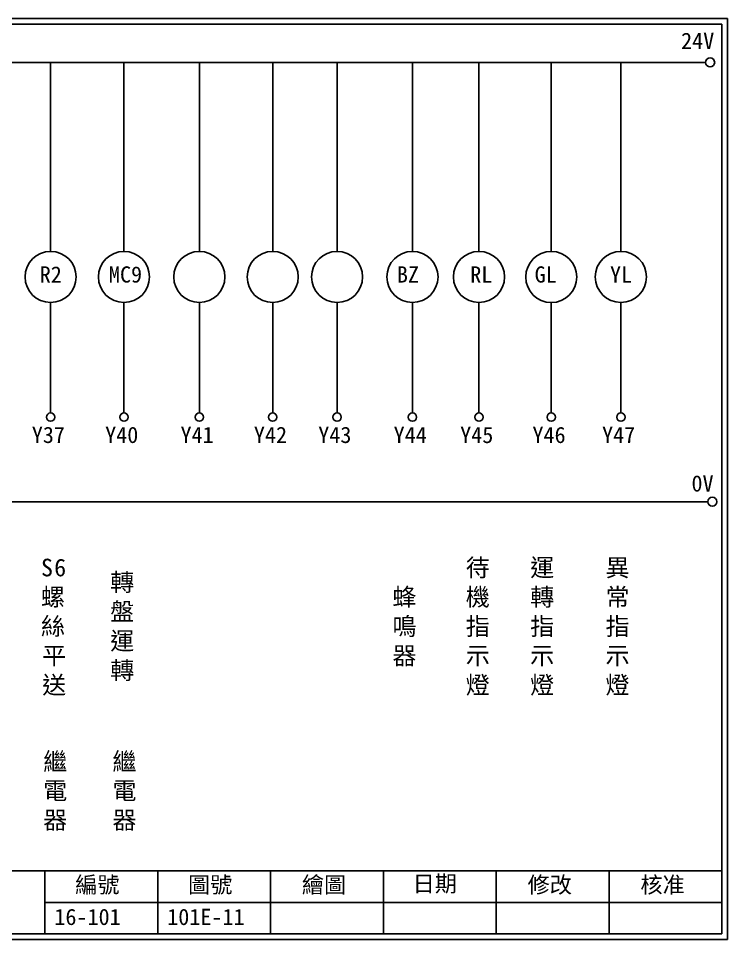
# Model space of a CAD drawing. Extents: x 889 to 1176, y 251 to 455.
# Drawn here: x 1019 to 1176.1, y 251.2 to 455.2 of the extents above; entities that cross this region are included whole.
import ezdxf

# ---------------------------------------------------------------- set-up
doc = ezdxf.new("R2010")
doc.units = 0
doc.layers.get('0').update_dxf_attribs({"linetype": 'CONTINUOUS'})
doc.layers.add('圖框層', color=7, linetype='CONTINUOUS')
doc.layers.add('標尺寸層', color=3, linetype='CONTINUOUS')
doc.styles.add('CNS', font='romanc.shx', dxfattribs={"bigfont": 'chineset.shx'})
doc.styles.add('STSL', font='kaiu.ttf')

msp = doc.modelspace()

# ---------------------------------------------------------------- linework, layer by layer
for centre in [(1172.21, 445.42), (1172.69, 348.15)]:
    msp.add_circle(centre, 1)
at = {"layer": '圖框層', "color": 7}
for p, q in [((1176.07, 455.16), (889.07, 455.16)), ((1176.07, 251.2), (1176.07, 455.16)), ((1174.82, 453.91), (890.32, 453.91)), ((1174.82, 252.44), (1174.82, 453.91)), ((890.32, 266.44), (1174.82, 266.44)), ((1024.82, 252.44), (1024.82, 266.44)), ((1049.82, 252.44), (1049.82, 266.44)), ((1074.82, 252.44), (1074.82, 266.44)), ((1099.82, 252.44), (1099.82, 266.44)), ((1124.82, 252.44), (1124.82, 266.44)), ((1149.82, 252.44), (1149.82, 266.44)), ((1024.82, 259.44), (1174.82, 259.44)), ((889.07, 251.2), (1176.07, 251.2)), ((890.32, 252.44), (1174.82, 252.44))]:
    msp.add_line(p, q, dxfattribs=at)
at = {"layer": '標尺寸層', "color": 7}
for p, q in [((893.61, 445.42), (1171.21, 445.42)), ((1026.1, 445.42), (1026.1, 403.59)), ((1042.35, 445.42), (1042.35, 403.59)), ((1059.05, 445.42), (1059.05, 403.59)), ((1075.3, 445.42), (1075.3, 403.59)), ((1089.56, 445.42), (1089.56, 403.59)), ((1106.26, 445.42), (1106.26, 403.59)), ((1121, 445.42), (1121, 403.59)), ((1137.01, 445.4), (1137.01, 403.57)), ((1152.43, 445.42), (1152.43, 403.59)), ((1026.1, 392.26), (1026.1, 367.81)), ((1042.35, 392.26), (1042.35, 367.81)), ((1059.05, 392.26), (1059.05, 367.81)), ((1075.3, 392.26), (1075.3, 367.81)), ((1089.56, 392.26), (1089.56, 367.81)), ((1106.26, 392.26), (1106.26, 367.81)), ((1121, 392.26), (1121, 367.81)), ((1137.01, 392.25), (1137.01, 367.8)), ((1152.43, 392.26), (1152.43, 367.81)), ((893.82, 348.15), (1171.69, 348.15))]:
    msp.add_line(p, q, dxfattribs=at)
for centre, radius in [((1026.1, 397.92), 5.66), ((1042.35, 397.92), 5.66), ((1059.05, 397.92), 5.66), ((1075.3, 397.92), 5.66), ((1089.56, 397.92), 5.66), ((1106.26, 397.92), 5.66), ((1121, 397.92), 5.66), ((1137.01, 397.91), 5.66), ((1152.43, 397.92), 5.66), ((1026.1, 366.89), 0.92), ((1042.35, 366.89), 0.92), ((1059.05, 366.89), 0.92), ((1075.3, 366.89), 0.92), ((1089.56, 366.89), 0.92), ((1106.26, 366.89), 0.92), ((1121, 366.88), 0.92), ((1137.01, 366.88), 0.92), ((1152.43, 366.88), 0.92)]:
    msp.add_circle(centre, radius, dxfattribs=at)

# ---------------------------------------------------------------- texts
at = {"layer": '圖框層', "color": 4, "style": 'STSL'}
for s, p in [('24V', (1165.77, 448.41)), ('R2', (1023.69, 396.67)), ('MC9', (1039.02, 396.67)), ('BZ', (1102.81, 396.67)), ('RL', (1119.06, 396.67)), ('GL', (1133.32, 396.67)), ('YL', (1150.02, 396.67)), ('Y37 ', (1021.93, 361.15)), ('Y40 ', (1038.18, 361.15)), ('Y41 ', (1054.88, 361.15)), ('Y42 ', (1071.13, 361.15)), ('Y43 ', (1085.39, 361.15)), ('Y44 ', (1102.09, 361.15)), ('Y45', (1116.83, 361.14)), ('Y46', (1132.84, 361.14)), ('Y47', (1148.26, 361.14)), ('0V', (1168.07, 350.4)), ('編號', (1031.54, 261.53)), ('圖號', (1056.54, 261.53)), ('繪圖', (1081.76, 261.53)), ('日期', (1106.29, 261.78)), ('修改', (1131.76, 261.53)), ('核准', (1156.76, 261.53)), ('16-101', (1026.93, 254.42)), ('101E-11', (1051.93, 254.42))]:
    msp.add_text(s, height=3.6, dxfattribs=at).set_placement(p)
at = {"layer": '標尺寸層', "color": 7, "char_height": 3.9, "attachment_point": 5, "style": 'CNS'}
for s, insert, width in [('{\\fDFKai-SB|b0|i0|c136|p65;\\T1.1;\\C0;S6\\P螺絲\\T1;\\C7;\\P平送}', (1026.89, 320.36), 2.8481), ('{\\fDFKai-SB|b0|i0|c136|p65;待機指示燈}', (1120.73, 320.36), 2.8481), ('{\\fDFKai-SB|b0|i0|c136|p65;運轉指示燈}', (1134.99, 320.36), 2.8481), ('{\\fDFKai-SB|b0|i0|c136|p65;異常指示燈}', (1151.69, 320.36), 2.8481), ('{\\fDFKai-SB|b0|i0|c136|p65;\\T1.1;\\C0;轉盤運轉}', (1042.22, 320.36), 2.8481), ('{\\fDFKai-SB|b0|i0|c136|p65;蜂鳴器}', (1104.48, 320.36), 2.8481), ('{\\fDFKai-SB|b0|i0|c136|p65;繼電器}', (1027.13, 283.94), 8.6627), ('{\\fDFKai-SB|b0|i0|c136|p65;繼電器}', (1042.46, 283.94), 8.6627)]:
    msp.add_mtext(s, dxfattribs=dict(at, insert=insert, width=width))

doc.saveas('drawing.dxf')
